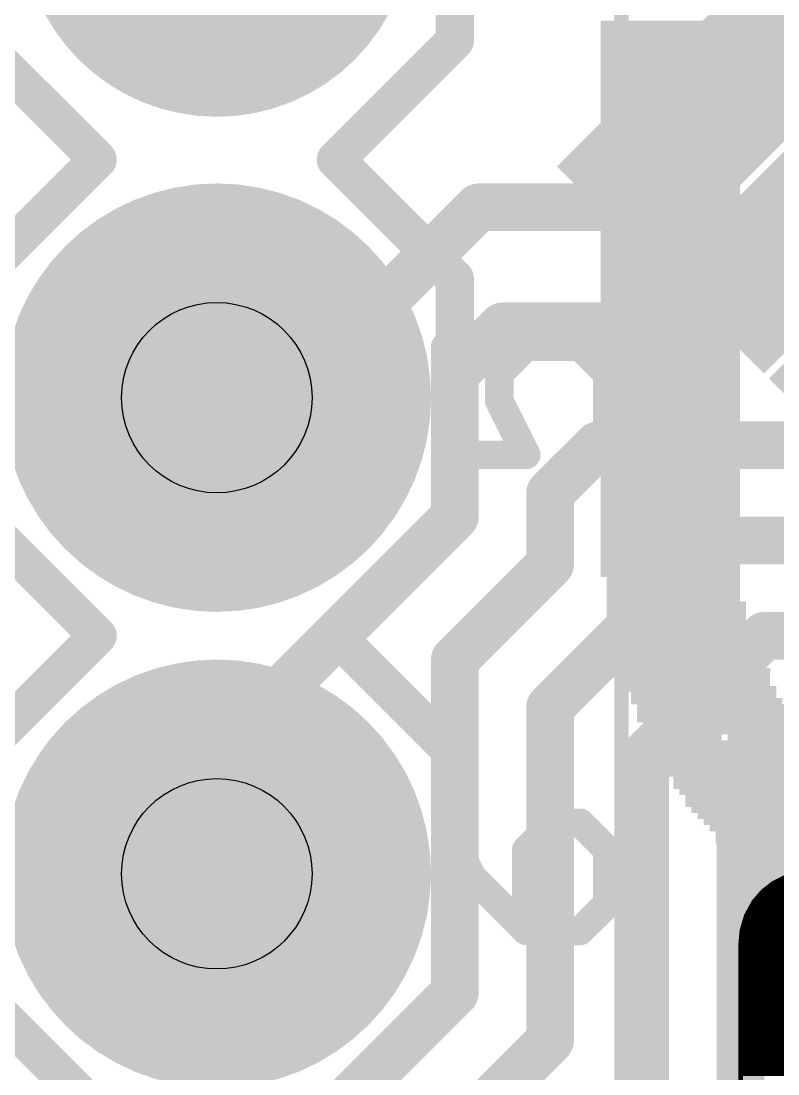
# Model space of a CAD drawing. Extents: x -32 to 75, y -15 to 35.
# Drawn here: x 0.23 to 4.26, y 7.82 to 13.44 of the extents above; entities that cross this region are included whole.
import ezdxf

# ---------------------------------------------------------------- set-up
doc = ezdxf.new("R2010")
doc.units = 0
for name, color, linetype in [('1', 12, 'CONTINUOUS'), ('17', 110, 'CONTINUOUS'), ('21', 41, 'CONTINUOUS'), ('22', 40, 'CONTINUOUS'), ('29', 253, 'CONTINUOUS'), ('30', 253, 'CONTINUOUS'), ('31', 253, 'CONTINUOUS'), ('44', 253, 'CONTINUOUS'), ('51', 53, 'CONTINUOUS'), ('52', 253, 'CONTINUOUS')]:
    doc.layers.add(name, color=color, linetype=linetype)

# ---------------------------------------------------------------- blocks, each defined once
blk = doc.blocks.new('RECT')
blk.add_solid([(-0.5, -0.5), (0.5, -0.5), (-0.5, 0.5), (0.5, 0.5)])
blk = doc.blocks.new('ROUNDP')
at = {"const_width": 0.5}
blk.add_lwpolyline([(0, -0.25, 1), (0, 0.25, 1), (0, -0.25)], format="xyb", dxfattribs=at)

msp = doc.modelspace()

# ---------------------------------------------------------------- linework, layer by layer
at = {"layer": '1', "const_width": 0.254}
for points in [[(3.4062, 12.446), (3.8748, 12.9146)], [(1.651, 11.43), (2.667, 12.446)], [(2.667, 12.446), (3.4062, 12.446)], [(3.9026, 11.811), (4.4405, 12.3489)], [(2.54, 11.557), (2.794, 11.811)], [(2.794, 11.811), (3.9026, 11.811)], [(2.54, 10.795), (2.54, 11.557)], [(1.27, 11.43), (1.651, 11.43)], [(3.048, 10.922), (3.302, 11.176)], [(3.302, 11.176), (4.3989, 11.176)], [(3.048, 10.541), (3.048, 10.922)], [(1.27, 9.525), (2.54, 10.795)], [(3.556, 10.541), (3.683, 10.668)], [(3.683, 10.668), (5.0223, 10.668)], [(2.54, 10.033), (3.048, 10.541)], [(3.556, 10.287), (3.556, 10.541)], [(3.048, 9.779), (3.556, 10.287)], [(3.556, 9.525), (4.191, 10.16)], [(4.191, 10.16), (4.953, 10.16)], [(2.54, 8.255), (2.54, 10.033)], [(3.048, 8.001), (3.048, 9.779)], [(4.064, 9.271), (4.445, 9.652)], [(1.27, 8.89), (1.27, 9.525)], [(3.556, 7.747), (3.556, 9.525)], [(4.064, 7.493), (4.064, 9.271)], [(1.27, 8.89), (1.27, 9.1784)], [(1.27, 6.985), (2.54, 8.255)], [(2.54, 7.493), (3.048, 8.001)], [(3.048, 7.239), (3.556, 7.747)]]:
    msp.add_lwpolyline(points, dxfattribs=at)
at = {"layer": '1', "const_width": 0.127}
for points in [[(3.9197, 12.8697, 1), (3.8299, 12.9595)], [(2.667, 12.5095, 1), (2.667, 12.3825)], [(2.7119, 12.4011, 1), (2.6221, 12.4909)], [(3.3613, 12.4909, 1), (3.4511, 12.4011)], [(3.4062, 12.3825, 1), (3.4062, 12.5095)], [(2.794, 11.8745, 1), (2.794, 11.7475)], [(2.8389, 11.7661, 1), (2.7491, 11.8559)], [(3.8577, 11.8559, 1), (3.9475, 11.7661)], [(3.9026, 11.7475, 1), (3.9026, 11.8745)], [(2.6035, 11.557, 1), (2.4765, 11.557)], [(2.4951, 11.6019, 1), (2.5849, 11.5121)], [(1.27, 11.4935, 1), (1.27, 11.3665)], [(1.6061, 11.4749, 1), (1.6959, 11.3851)], [(1.651, 11.3665, 1), (1.651, 11.4935)], [(3.302, 11.2395, 1), (3.302, 11.1125)], [(3.3469, 11.1311, 1), (3.2571, 11.2209)], [(3.1115, 10.922, 1), (2.9845, 10.922)], [(3.0031, 10.9669, 1), (3.0929, 10.8771)], [(2.5849, 10.7501, 1), (2.4951, 10.8399)], [(2.4765, 10.795, 1), (2.6035, 10.795)], [(3.683, 10.7315, 1), (3.683, 10.6045)], [(3.7279, 10.6231, 1), (3.6381, 10.7129)], [(3.0929, 10.4961, 1), (3.0031, 10.5859)], [(3.6195, 10.541, 1), (3.4925, 10.541)], [(3.5111, 10.5859, 1), (3.6009, 10.4961)], [(2.9845, 10.541, 1), (3.1115, 10.541)], [(3.6009, 10.2421, 1), (3.5111, 10.3319)], [(3.4925, 10.287, 1), (3.6195, 10.287)], [(4.191, 10.2235, 1), (4.191, 10.0965)], [(4.2359, 10.1151, 1), (4.1461, 10.2049)], [(2.6035, 10.033, 1), (2.4765, 10.033)], [(2.4951, 10.0779, 1), (2.5849, 9.9881)], [(3.1115, 9.779, 1), (2.9845, 9.779)], [(3.0031, 9.8239, 1), (3.0929, 9.7341)], [(1.3335, 9.525, 1), (1.2065, 9.525)], [(1.2251, 9.5699, 1), (1.3149, 9.4801)], [(3.6195, 9.525, 1), (3.4925, 9.525)], [(3.5111, 9.5699, 1), (3.6009, 9.4801)], [(4.1275, 9.271, 1), (4.0005, 9.271)], [(4.0191, 9.3159, 1), (4.1089, 9.2261)], [(1.3335, 9.1784, 1), (1.2065, 9.1784)], [(1.2065, 8.89, 1), (1.3335, 8.89)], [(1.2065, 8.89, 1), (1.3335, 8.89)], [(2.5849, 8.2101, 1), (2.4951, 8.2999)], [(2.4765, 8.255, 1), (2.6035, 8.255)], [(3.0929, 7.9561, 1), (3.0031, 8.0459)], [(2.9845, 8.001, 1), (3.1115, 8.001)], [(3.6009, 7.7021, 1), (3.5111, 7.7919)]]:
    msp.add_lwpolyline(points, format="xyb", dxfattribs=at)
at = {"layer": '21'}
for points, const_width in [([(1.27, 10.414, 1), (1.27, 12.446, 1), (1.27, 10.414)], 0.254), ([(2.5266, 11.7014, 1), (2.4504, 11.7014)], 0.0762), ([(2.9206, 11.7395, 1), (2.9206, 11.6633)], 0.0762), ([(2.9476, 11.6745, 1), (2.8937, 11.7284)], 0.0762), ([(3.2357, 11.7284, 1), (3.1818, 11.6745)], 0.0762), ([(3.2087, 11.6633, 1), (3.2087, 11.7395)], 0.0762), ([(2.8147, 11.5574, 1), (2.7385, 11.5574)], 0.0762), ([(3.3909, 11.5574, 1), (3.3147, 11.5574)], 0.0762), ([(2.7496, 11.5843, 1), (2.8035, 11.5304)], 0.0762), ([(3.3259, 11.5304, 1), (3.3797, 11.5843)], 0.0762), ([(2.8107, 11.4304, 1), (2.7425, 11.3963)], 0.0762), ([(2.7385, 11.4133, 1), (2.8147, 11.4133)], 0.0762), ([(3.3147, 11.2693, 1), (3.3909, 11.2693)], 0.0762), ([(3.3797, 11.2423, 1), (3.3259, 11.2962)], 0.0762), ([(2.4885, 11.1633, 1), (2.4885, 11.0871)], 0.0762), ([(2.8866, 11.1082, 1), (2.9547, 11.1422)], 0.0762), ([(2.9206, 11.0871, 1), (2.9206, 11.1633)], 0.0762), ([(3.1818, 11.1521, 1), (3.2357, 11.0983)], 0.0762), ([(2.4504, 11.1252, 1), (2.5266, 11.1252)], 0.0762), ([(1.27, 7.874, 1), (1.27, 9.906, 1), (1.27, 7.874)], 0.254), ([(2.5225, 9.1785, 1), (2.4544, 9.1444)], 0.0762), ([(3.0647, 9.1995, 1), (3.0647, 9.1233)], 0.0762), ([(3.0916, 9.1345, 1), (3.0377, 9.1884)], 0.0762), ([(3.2357, 9.1884, 1), (3.1818, 9.1345)], 0.0762), ([(3.2087, 9.1233, 1), (3.2087, 9.1995)], 0.0762), ([(2.9587, 9.0174, 1), (2.8825, 9.0174)], 0.0762), ([(2.8937, 9.0443, 1), (2.9476, 8.9904)], 0.0762), ([(3.3909, 9.0174, 1), (3.3147, 9.0174)], 0.0762), ([(3.3259, 8.9904, 1), (3.3797, 9.0443)], 0.0762), ([(2.6595, 8.9003, 1), (2.6056, 8.8464)], 0.0762), ([(2.5984, 8.8563, 1), (2.6666, 8.8904)], 0.0762), ([(4.2062, 8.8201, 1), (4.2062, 8.8075)], 0.0127), ([(4.2388, 8.8455, 1), (4.2388, 8.8329)], 0.0127), ([(4.2364, 8.8452, 1), (4.242, 8.8338)], 0.0127), ([(4.2431, 8.8345, 1), (4.2353, 8.8445)], 0.0127), ([(3.3147, 8.7293, 1), (3.3909, 8.7293)], 0.0762), ([(3.3797, 8.7023, 1), (3.3259, 8.7562)], 0.0762), ([(4.1548, 8.7693, 1), (4.1548, 8.7567)], 0.0127), ([(4.1764, 8.7948, 1), (4.1764, 8.7821)], 0.0127), ([(4.1783, 8.8001, 1), (4.1861, 8.7901)], 0.0127), ([(4.187, 8.791, 1), (4.1773, 8.7992)], 0.0127), ([(4.1199, 8.7186, 1), (4.1199, 8.7059)], 0.0127), ([(4.1338, 8.7439, 1), (4.1338, 8.7313)], 0.0127), ([(4.1304, 8.7442, 1), (4.14, 8.736)], 0.0127), ([(4.1408, 8.737, 1), (4.1296, 8.7432)], 0.0127), ([(2.9206, 8.6233, 1), (2.9206, 8.5471)], 0.0762), ([(3.2087, 8.5471, 1), (3.2087, 8.6233)], 0.0762), ([(4.0934, 8.6677, 1), (4.0934, 8.6551)], 0.0127), ([(4.0895, 8.67, 1), (4.1007, 8.6639)], 0.0127), ([(4.1012, 8.6651, 1), (4.089, 8.6688)], 0.0127), ([(4.106, 8.6931, 1), (4.106, 8.6805)], 0.0127), ([(2.8825, 8.5852, 1), (2.9587, 8.5852)], 0.0762), ([(2.8937, 8.5583, 1), (2.9476, 8.6121)], 0.0762), ([(3.1818, 8.6121, 1), (3.2357, 8.5583)], 0.0762), ([(4.0774, 8.5865, 1), (4.0647, 8.5876)], 0.0127), ([(4.0709, 8.5915, 1), (4.0709, 8.5789)], 0.0127), ([(4.065, 8.5889, 1), (4.0771, 8.5852)], 0.0127), ([(4.0781, 8.6169, 1), (4.0781, 8.6043)], 0.0127), ([(4.0858, 8.6424, 1), (4.0858, 8.6297)], 0.0127), ([(4.0667, 8.5407, 1), (4.0667, 8.5281)], 0.0127), ([(4.0688, 8.5662, 1), (4.0688, 8.5535)], 0.0127), ([(4.0705, 8.5039, 1), (4.0577, 8.5039)], 0.0127), ([(4.0578, 8.5044, 1), (4.0704, 8.5034)], 0.0127), ([(4.0641, 8.49, 1), (4.0641, 8.4773)], 0.0127), ([(4.0645, 8.5153, 1), (4.0645, 8.5027)], 0.0127), ([(4.0641, 8.4645, 1), (4.0641, 8.4519)], 0.0127), ([(4.0641, 8.4391, 1), (4.0641, 8.4265)], 0.0127), ([(4.0641, 8.4138, 1), (4.0641, 8.4011)], 0.0127), ([(4.0641, 8.3883, 1), (4.0641, 8.3757)], 0.0127), ([(4.0641, 8.3629, 1), (4.0641, 8.3503)], 0.0127), ([(4.0641, 8.3376, 1), (4.0641, 8.3249)], 0.0127), ([(4.0641, 8.3121, 1), (4.0641, 8.2995)], 0.0127), ([(4.0641, 8.2867, 1), (4.0641, 8.2741)], 0.0127), ([(4.0641, 8.2614, 1), (4.0641, 8.2487)], 0.0127), ([(4.0641, 8.2359, 1), (4.0641, 8.2233)], 0.0127), ([(4.0641, 8.2105, 1), (4.0641, 8.1979)], 0.0127), ([(4.0641, 8.1852, 1), (4.0641, 8.1725)], 0.0127), ([(4.0641, 8.1597, 1), (4.0641, 8.1471)], 0.0127), ([(4.0641, 8.1343, 1), (4.0641, 8.1217)], 0.0127), ([(4.0641, 8.109, 1), (4.0641, 8.0963)], 0.0127), ([(4.0641, 8.0836, 1), (4.0641, 8.0709)], 0.0127), ([(4.0641, 8.0581, 1), (4.0641, 8.0455)], 0.0127), ([(4.0641, 8.0328, 1), (4.0641, 8.0201)], 0.0127), ([(4.0641, 7.982, 1), (4.0641, 7.9692)], 0.0127), ([(4.0641, 8.0074, 1), (4.0641, 7.9947)], 0.0127), ([(4.0641, 7.9566, 1), (4.0641, 7.9439)], 0.0127), ([(4.0641, 7.9312, 1), (4.0641, 7.9184)], 0.0127), ([(4.0641, 7.9058, 1), (4.0641, 7.893)], 0.0127), ([(4.0641, 7.8804, 1), (4.0641, 7.8677)], 0.0127), ([(4.0641, 7.855, 1), (4.0641, 7.8422)], 0.0127), ([(4.0641, 7.8296, 1), (4.0641, 7.8168)], 0.0127)]:
    msp.add_lwpolyline(points, format="xyb", dxfattribs=dict(at, const_width=const_width))
for points, const_width in [([(2.4885, 11.7014), (2.4885, 11.1252)], 0.1524), ([(2.7766, 11.5574), (2.9206, 11.7014)], 0.1524), ([(2.9206, 11.7014), (3.2087, 11.7014)], 0.1524), ([(3.2087, 11.7014), (3.3528, 11.5574)], 0.1524), ([(2.7766, 11.4133), (2.7766, 11.5574)], 0.1524), ([(3.3528, 11.5574), (3.3528, 11.2693)], 0.1524), ([(2.9206, 11.1252), (2.7766, 11.4133)], 0.1524), ([(3.3528, 11.2693), (3.2087, 11.1252)], 0.1524), ([(2.4885, 11.1252), (2.9206, 11.1252)], 0.1524), ([(2.4885, 9.1614), (2.6325, 8.8733)], 0.1524), ([(3.0647, 9.1614), (2.9206, 9.0174)], 0.1524), ([(3.2087, 9.1614), (3.0647, 9.1614)], 0.1524), ([(3.3528, 9.0174), (3.2087, 9.1614)], 0.1524), ([(2.9206, 9.0174), (2.9206, 8.5852)], 0.1524), ([(3.3528, 8.7293), (3.3528, 9.0174)], 0.1524), ([(2.6325, 8.8733), (2.9206, 8.5852)], 0.1524), ([(4.304, 8.8716), (4.2392, 8.8395)], 0.0254), ([(4.2392, 8.8395), (4.1822, 8.7951)], 0.0254), ([(4.2062, 8.8138), (4.4789, 8.8138)], 0.0254), ([(4.2388, 8.8392), (4.5139, 8.8392)], 0.0254), ([(3.2087, 8.5852), (3.3528, 8.7293)], 0.1524), ([(4.1822, 8.7951), (4.1352, 8.7401)], 0.0254), ([(4.1548, 8.763), (4.4487, 8.763)], 0.0254), ([(4.1764, 8.7884), (4.4567, 8.7884)], 0.0254), ([(4.1352, 8.7401), (4.0951, 8.6669)], 0.0254), ([(4.1199, 8.7122), (4.4428, 8.7122)], 0.0254), ([(4.1338, 8.7376), (4.4431, 8.7376)], 0.0254), ([(2.9206, 8.5852), (3.2087, 8.5852)], 0.1524), ([(4.0951, 8.6669), (4.0711, 8.587)], 0.0254), ([(4.0934, 8.6614), (4.4493, 8.6614)], 0.0254), ([(4.106, 8.6868), (4.4436, 8.6868)], 0.0254), ([(4.0711, 8.587), (4.0641, 8.5039)], 0.0254), ([(4.0709, 8.5852), (4.4916, 8.5852)], 0.0254), ([(4.0781, 8.6106), (4.4709, 8.6106)], 0.0254), ([(4.0858, 8.636), (4.4579, 8.636)], 0.0254), ([(4.0667, 8.5344), (4.5634, 8.5344)], 0.0254), ([(4.0688, 8.5598), (4.5212, 8.5598)], 0.0254), ([(4.0641, 8.5039), (4.0641, 6.9875)], 0.0254), ([(4.0641, 8.4836), (5.9062, 8.4836)], 0.0254), ([(4.0645, 8.509), (4.6382, 8.509)], 0.0254), ([(4.0641, 8.4582), (5.9024, 8.4582)], 0.0254), ([(4.0641, 8.4328), (5.8961, 8.4328)], 0.0254), ([(4.0641, 8.4074), (5.8874, 8.4074)], 0.0254), ([(4.0641, 8.382), (5.8786, 8.382)], 0.0254), ([(4.0641, 8.3566), (5.8699, 8.3566)], 0.0254), ([(4.0641, 8.3312), (5.8611, 8.3312)], 0.0254), ([(4.0641, 8.3058), (5.8524, 8.3058)], 0.0254), ([(4.0641, 8.2804), (5.8436, 8.2804)], 0.0254), ([(4.0641, 8.255), (5.8331, 8.255)], 0.0254), ([(4.0641, 8.2296), (5.8188, 8.2296)], 0.0254), ([(4.0641, 8.2042), (5.8045, 8.2042)], 0.0254), ([(4.0641, 8.1788), (5.7902, 8.1788)], 0.0254), ([(4.0641, 8.1534), (5.7759, 8.1534)], 0.0254), ([(4.0641, 8.128), (5.7616, 8.128)], 0.0254), ([(4.0641, 8.1026), (5.7473, 8.1026)], 0.0254), ([(4.0641, 8.0772), (5.7288, 8.0772)], 0.0254), ([(4.0641, 8.0518), (5.7085, 8.0518)], 0.0254), ([(4.0641, 8.0264), (5.6882, 8.0264)], 0.0254), ([(4.0641, 8.001), (5.6679, 8.001)], 0.0254), ([(4.0641, 7.9756), (5.6453, 7.9756)], 0.0254), ([(4.0641, 7.9502), (5.6184, 7.9502)], 0.0254), ([(4.0641, 7.9248), (5.5914, 7.9248)], 0.0254), ([(4.0641, 7.8994), (5.5645, 7.8994)], 0.0254), ([(4.0641, 7.874), (5.5328, 7.874)], 0.0254), ([(4.0641, 7.8486), (5.4969, 7.8486)], 0.0254), ([(4.0641, 7.8232), (5.4609, 7.8232)], 0.0254)]:
    msp.add_lwpolyline(points, dxfattribs=dict(at, const_width=const_width))
at = {"layer": '22', "const_width": 0.2032}
for points in [[(2.54, 13.335), (2.54, 14.605)], [(0, 13.335), (0.635, 12.7)], [(1.905, 12.7), (2.54, 13.335)], [(0.635, 12.7), (0, 12.065)], [(2.54, 12.065), (1.905, 12.7)], [(2.54, 10.795), (2.54, 12.065)], [(0, 10.795), (0.635, 10.16)], [(1.905, 10.16), (2.54, 10.795)], [(0.635, 10.16), (0, 9.525)], [(2.54, 9.525), (1.905, 10.16)], [(2.54, 8.255), (2.54, 9.525)], [(0.635, 7.62), (0, 8.255)], [(2.54, 8.255), (1.905, 7.62)]]:
    msp.add_lwpolyline(points, dxfattribs=at)
at = {"layer": '22', "const_width": 0.1016}
for points in [[(2.5759, 13.2991, 1), (2.5041, 13.3709)], [(2.4892, 13.335, 1), (2.5908, 13.335)], [(0.6709, 12.6641, 1), (0.5991, 12.7359)], [(0.5991, 12.6641, 1), (0.6709, 12.7359)], [(1.9409, 12.7359, 1), (1.8691, 12.6641)], [(1.8691, 12.7359, 1), (1.9409, 12.6641)], [(2.5908, 12.065, 1), (2.4892, 12.065)], [(2.5041, 12.0291, 1), (2.5759, 12.1009)], [(2.4892, 10.795, 1), (2.5908, 10.795)], [(2.5759, 10.7591, 1), (2.5041, 10.8309)], [(0.6709, 10.1241, 1), (0.5991, 10.1959)], [(0.5991, 10.1241, 1), (0.6709, 10.1959)], [(1.9409, 10.1959, 1), (1.8691, 10.1241)], [(1.8691, 10.1959, 1), (1.9409, 10.1241)], [(2.5908, 9.525, 1), (2.4892, 9.525)], [(2.5041, 9.4891, 1), (2.5759, 9.5609)], [(2.5759, 8.2191, 1), (2.5041, 8.2909)], [(2.4892, 8.255, 1), (2.5908, 8.255)]]:
    msp.add_lwpolyline(points, format="xyb", dxfattribs=at)
at = {"layer": '44'}
for centre in [(1.27, 11.43), (1.27, 8.89)]:
    msp.add_circle(centre, 0.508, dxfattribs=at)
at = {"layer": '51', "const_width": 0.0762}
msp.add_lwpolyline([(3.429, 0.508), (3.429, 29.21)], dxfattribs=at)

# ---------------------------------------------------------------- block references
at = {"layer": '1', "xscale": 0.5588, "yscale": 1.27, "rotation": 315}
for p in [(3.8748, 12.9146), (4.4405, 12.3489)]:
    msp.add_blockref('RECT', p, dxfattribs=at)
at = {"layer": '17', "xscale": 1.8796, "yscale": 1.8796}
for p in [(1.27, 13.97), (1.27, 13.97), (1.27, 11.43), (1.27, 11.43), (1.27, 8.89), (1.27, 8.89)]:
    msp.add_blockref('ROUNDP', p, dxfattribs=at)
at = {"layer": '22', "rotation": 180}
for p, xscale, yscale in [((3.6891, 13.4258), 0.7422, 0.0323), ((3.6891, 13.3934), 0.7422, 0.0325), ((3.6891, 13.361), 0.7422, 0.0323), ((3.6891, 13.3288), 0.7422, 0.0323), ((3.6891, 13.2965), 0.7422, 0.0323), ((3.6891, 13.2643), 0.7422, 0.0323), ((3.6891, 13.232), 0.7422, 0.0323), ((3.6891, 13.1997), 0.7422, 0.0323), ((3.6891, 13.1675), 0.7422, 0.0323), ((3.6891, 13.1352), 0.7422, 0.0323), ((3.6891, 13.103), 0.7422, 0.0323), ((3.6891, 13.0707), 0.7422, 0.0323), ((3.6891, 13.0385), 0.7422, 0.0323), ((3.6891, 13.0062), 0.7422, 0.0323), ((3.6891, 12.9739), 0.7422, 0.0323), ((3.6891, 12.9417), 0.7422, 0.0323), ((3.6891, 12.9093), 0.7422, 0.0325), ((3.6891, 12.8769), 0.7422, 0.0323), ((3.6891, 12.8447), 0.7422, 0.0323), ((3.6891, 12.8124), 0.7422, 0.0323), ((3.6891, 12.7801), 0.7422, 0.0323), ((3.6891, 12.7479), 0.7422, 0.0323), ((3.6891, 12.7156), 0.7422, 0.0323), ((3.6891, 12.6834), 0.7422, 0.0323), ((3.6891, 12.6511), 0.7422, 0.0323), ((3.6891, 12.6188), 0.7422, 0.0323), ((3.6891, 12.5866), 0.7422, 0.0323), ((3.6891, 12.5543), 0.7422, 0.0323), ((3.6891, 12.5221), 0.7422, 0.0323), ((3.6891, 12.4898), 0.7422, 0.0323), ((3.6891, 12.4576), 0.7422, 0.0323), ((3.6891, 12.4253), 0.7422, 0.0323), ((3.6891, 12.3929), 0.7422, 0.0325), ((3.6891, 12.3605), 0.7422, 0.0323), ((3.6891, 12.3283), 0.7422, 0.0323), ((3.6891, 12.296), 0.7422, 0.0323), ((3.6891, 12.2638), 0.7422, 0.0323), ((3.6891, 12.2315), 0.7422, 0.0323), ((3.6891, 12.1992), 0.7422, 0.0323), ((3.6891, 12.167), 0.7422, 0.0323), ((3.6891, 12.1347), 0.7422, 0.0323), ((3.6891, 12.1025), 0.7422, 0.0323), ((3.6891, 12.0702), 0.7422, 0.0323), ((3.6891, 12.0379), 0.7422, 0.0323), ((3.6891, 12.0057), 0.7422, 0.0323), ((3.6891, 11.9734), 0.7422, 0.0323), ((3.6891, 11.9412), 0.7422, 0.0323), ((3.6891, 11.9088), 0.7422, 0.0325), ((3.6891, 11.8764), 0.7422, 0.0323), ((3.6891, 11.8441), 0.7422, 0.0323), ((3.6891, 11.8119), 0.7422, 0.0323), ((3.6891, 11.7796), 0.7422, 0.0323), ((3.6891, 11.7474), 0.7422, 0.0323), ((3.6891, 11.7151), 0.7422, 0.0323), ((3.6891, 11.6829), 0.7422, 0.0323), ((3.6891, 11.6506), 0.7422, 0.0323), ((3.6891, 11.6183), 0.7422, 0.0323), ((3.6891, 11.5861), 0.7422, 0.0323), ((3.6891, 11.5538), 0.7422, 0.0323), ((3.6891, 11.5216), 0.7422, 0.0323), ((3.6891, 11.4893), 0.7422, 0.0323), ((3.6891, 11.4571), 0.7422, 0.0323), ((3.6891, 11.4248), 0.7422, 0.0323), ((3.6891, 11.3924), 0.7422, 0.0325), ((3.6891, 11.36), 0.7422, 0.0323), ((3.6891, 11.3278), 0.7422, 0.0323), ((3.6891, 11.2955), 0.7422, 0.0323), ((3.6891, 11.2632), 0.7422, 0.0323), ((3.6891, 11.231), 0.7422, 0.0323), ((3.6891, 11.1987), 0.7422, 0.0323), ((3.6891, 11.1665), 0.7422, 0.0323), ((3.6891, 11.1342), 0.7422, 0.0323), ((3.6891, 11.102), 0.7422, 0.0323), ((3.6891, 11.0697), 0.7422, 0.0323), ((3.6891, 11.0374), 0.7422, 0.0323), ((3.6891, 11.0052), 0.7422, 0.0323), ((3.6891, 10.9729), 0.7422, 0.0323), ((3.6891, 10.9407), 0.7422, 0.0323), ((3.6891, 10.9083), 0.7422, 0.0325), ((3.6891, 10.8759), 0.7422, 0.0323), ((3.6891, 10.8436), 0.7422, 0.0323), ((3.6891, 10.8114), 0.7422, 0.0323), ((3.6891, 10.7791), 0.7422, 0.0323), ((3.6891, 10.7469), 0.7422, 0.0323), ((3.6891, 10.7146), 0.7422, 0.0323), ((3.6891, 10.6824), 0.7422, 0.0323), ((3.673, 10.6501), 0.7099, 0.0323), ((3.673, 10.6178), 0.7099, 0.0323), ((3.673, 10.5856), 0.7099, 0.0323), ((3.6891, 10.5533), 0.7422, 0.0323), ((3.6891, 10.5211), 0.7422, 0.0323), ((3.6891, 10.4888), 0.7422, 0.0323), ((3.7052, 10.4565), 0.7099, 0.0323), ((3.7052, 10.4242), 0.7099, 0.0325), ((3.7052, 10.3918), 0.7099, 0.0323), ((3.7052, 10.3595), 0.7099, 0.0323), ((3.7214, 10.3273), 0.7422, 0.0323), ((3.7214, 10.295), 0.7422, 0.0323), ((3.7214, 10.2627), 0.7422, 0.0323), ((3.7214, 10.2305), 0.7422, 0.0323), ((3.7537, 10.1982), 0.7424, 0.0323), ((3.7537, 10.166), 0.7424, 0.0323), ((3.7699, 10.1337), 0.7747, 0.0323), ((3.786, 10.1015), 0.7424, 0.0323), ((3.786, 10.0692), 0.7424, 0.0323), ((3.8021, 10.0047), 0.7747, 0.0323), ((3.786, 10.0369), 0.7424, 0.0323), ((3.8183, 9.9724), 0.807, 0.0323), ((3.8344, 9.9402), 0.7747, 0.0323), ((3.8344, 9.9078), 0.7747, 0.0325), ((3.8505, 9.8754), 0.807, 0.0323), ((3.8666, 9.8431), 0.7747, 0.0323), ((3.8828, 9.8109), 0.807, 0.0323), ((3.915, 9.7786), 0.807, 0.0323), ((3.915, 9.7464), 0.807, 0.0323), ((3.9312, 9.7141), 0.8392, 0.0323), ((3.9634, 9.6818), 0.8392, 0.0323), ((3.9634, 9.6496), 0.8392, 0.0323), ((3.7697, 9.6173), 0.3874, 0.0323), ((4.2055, 9.6173), 0.4196, 0.0323), ((4.0118, 9.5851), 0.8715, 0.0323), ((4.0441, 9.5528), 0.8715, 0.0323), ((4.0602, 9.5206), 0.9037, 0.0323), ((4.0926, 9.4883), 0.9035, 0.0323), ((4.1248, 9.456), 0.9035, 0.0323), ((4.141, 9.4237), 0.9357, 0.0325), ((4.1733, 9.3913), 0.936, 0.0323), ((4.1895, 9.359), 0.9682, 0.0323), ((4.2379, 9.3268), 1.0005, 0.0323), ((4.2862, 9.2622), 1.0328, 0.0323), ((4.254, 9.2945), 0.9682, 0.0323), ((4.3346, 9.23), 1.065, 0.0323), ((4.3669, 9.1977), 1.065, 0.0323), ((4.4153, 9.1655), 1.0973, 0.0323), ((4.4637, 9.1332), 1.1295, 0.0323), ((4.5121, 9.1009), 1.1618, 0.0323), ((4.5606, 9.0687), 1.2588, 0.0323), ((4.609, 9.0364), 1.2911, 0.0323), ((4.6896, 9.0042), 1.3879, 0.0323), ((4.7702, 8.9719), 1.4846, 0.0323), ((5.5933, 8.9397), 3.0663, 0.0323), ((7.0617, 8.9073), 5.9385, 0.0325), ((7.0457, 8.8749), 5.8415, 0.0323), ((7.0457, 8.8426), 5.777, 0.0323), ((7.0457, 8.8104), 5.7125, 0.0323), ((7.0618, 8.7781), 5.6157, 0.0323)]:
    msp.add_blockref('RECT', p, dxfattribs=dict(at, xscale=xscale, yscale=yscale))
at = {"layer": '29', "xscale": 2.0828, "yscale": 2.0828}
for p in [(1.27, 13.97), (1.27, 11.43), (1.27, 8.89)]:
    msp.add_blockref('ROUNDP', p, dxfattribs=at)
at = {"layer": '29', "xscale": 0.762, "yscale": 1.4732, "rotation": 315}
for p in [(3.8748, 12.9146), (4.4405, 12.3489), (5.0061, 11.7832)]:
    msp.add_blockref('RECT', p, dxfattribs=at)
at = {"layer": '30', "xscale": 2.0828, "yscale": 2.0828}
for p in [(1.27, 13.97), (1.27, 11.43), (1.27, 8.89)]:
    msp.add_blockref('ROUNDP', p, dxfattribs=at)
at = {"layer": '31', "xscale": 0.5588, "yscale": 1.27, "rotation": 315}
for p in [(3.8748, 12.9146), (4.4405, 12.3489)]:
    msp.add_blockref('RECT', p, dxfattribs=at)
at = {"layer": '51', "xscale": 0.4572, "yscale": 0.9906, "rotation": 315}
for p in [(4.0454, 13.0852), (4.6111, 12.5195)]:
    msp.add_blockref('RECT', p, dxfattribs=at)
at = {"layer": '52', "xscale": 0.508, "yscale": 0.508, "rotation": 90}
for p in [(1.27, 11.43), (1.27, 8.89)]:
    msp.add_blockref('RECT', p, dxfattribs=at)

doc.saveas('drawing.dxf')
